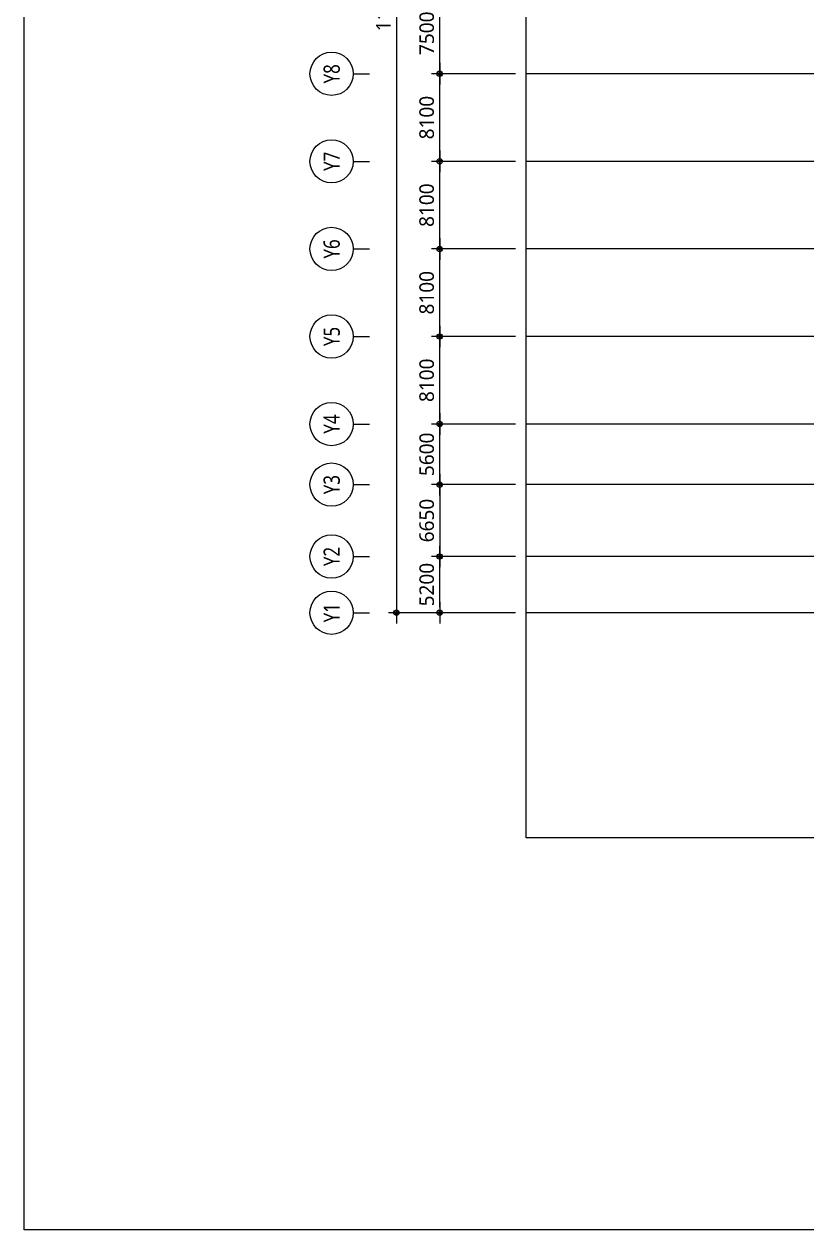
# Model space of a CAD drawing. Header units: millimetres. Extents: x 327808 to 2562540, y -728300 to 402793.
# Drawn here: x 685509 to 757913, y 110176 to 221710 of the extents above; entities that cross this region are included whole.
import ezdxf
from ezdxf.enums import TextEntityAlignment as Align

# ---------------------------------------------------------------- set-up
doc = ezdxf.new("R2010")
doc.units = ezdxf.units.MM
doc.header["$LTSCALE"] = 140
doc.linetypes.add('XS-기초$0$CONTINOUS', pattern=[0])
doc.layers.get('Defpoints').update_dxf_attribs({"color": 145})
for name, color, linetype in [('BUB', 7, 'Continuous'), ('DIM', 7, 'Continuous'), ('XS-기초$0$CEN-P', 14, 'XS-기초$0$CONTINOUS'), ('XS-기초$0$WALL', 11, 'Continuous')]:
    doc.layers.add(name, color=color, linetype=linetype)
doc.layers.add('TEXT', color=3, linetype='Continuous', lineweight=9)
doc.layers.add('XS-기초$0$DEFPOINT', color=144, linetype='Continuous', plot=False)
doc.styles.add('맑은고딕', font='malgun.ttf')
doc.dimstyles.new('DIM_500', dxfattribs={"dimscale": 500, "dimtxt": 2.7, "dimasz": 1, "dimexe": 1.5, "dimexo": 2, "dimgap": 1, "dimtad": 1, "dimdec": 0, "dimzin": 0, "dimdsep": 46, "dimtxsty": '맑은고딕', "dimblk1": 'DIMDOT', "dimblk2": 'DIMDOT', "dimsah": 1, "dimcen": 0.09, "dimdle": 2, "dimclrd": 7, "dimclre": 7, "dimclrt": 3, "dimadec": 0, "dimazin": 0, "dimtfac": 1, "dimtdec": 0, "dimtix": 1, "dimtmove": 2, "dimatfit": 3, "dimldrblk": 'DIMDOT', "dimfxl": 2, "dimtolj": 1, "dimtzin": 0, "dimarcsym": 0})

# ---------------------------------------------------------------- blocks, each defined once
blk = doc.blocks.new('DIMDOT')
at = {"layer": 'DIM', "linetype": 'Continuous'}
blk.add_line((-2, 0), (2, 0), dxfattribs=at)
for radius in [0.5, 0.25]:
    blk.add_circle((0, 0), radius, dxfattribs=at)
blk = doc.blocks.new('*D251')
at = {"layer": 'Defpoints', "color": 0, "transparency": 16777216}
for p in [(731950, 280864), (719950, 167264), (731950, 167264)]:
    blk.add_point(p, dxfattribs=at)
at = {"layer": 'DIM', "color": 7, "lineweight": -2, "transparency": 16777216}
for p, q in [((730950, 280864), (719200, 280864)), ((719950, 280364), (719950, 167764)), ((730950, 167264), (719200, 167264))]:
    blk.add_line(p, q, dxfattribs=at)
at = {"layer": 'DIM', "color": 7, "lineweight": -2, "transparency": 16777216, "xscale": 500, "yscale": 500, "zscale": 500}
for p, rotation in [((719950, 280864), 90), ((719950, 167264), 270)]:
    blk.add_blockref('DIMDOT', p, dxfattribs=dict(at, rotation=rotation))
at = {"layer": 'DIM', "color": 3, "transparency": 16777216, "insert": (718749, 224064), "char_height": 1350, "attachment_point": 5, "rotation": 90, "style": '맑은고딕'}
blk.add_mtext('\\A1;113600', dxfattribs=at)
blk = doc.blocks.new('*D252')
at = {"layer": 'Defpoints', "color": 0, "transparency": 16777216}
for p in [(723950, 172464), (731950, 172464), (731950, 167264)]:
    blk.add_point(p, dxfattribs=at)
at = {"layer": 'DIM', "color": 7, "lineweight": -2, "transparency": 16777216}
for p, q in [((730950, 172464), (723200, 172464)), ((723950, 167764), (723950, 171964)), ((730950, 167264), (723200, 167264))]:
    blk.add_line(p, q, dxfattribs=at)
at = {"layer": 'DIM', "color": 7, "lineweight": -2, "transparency": 16777216, "xscale": 500, "yscale": 500, "zscale": 500}
for p, rotation in [((723950, 172464), 90), ((723950, 167264), 270)]:
    blk.add_blockref('DIMDOT', p, dxfattribs=dict(at, rotation=rotation))
at = {"layer": 'DIM', "color": 3, "transparency": 16777216, "insert": (722753, 169864), "char_height": 1350, "attachment_point": 5, "rotation": 90, "style": '맑은고딕'}
blk.add_mtext('\\A1;5200', dxfattribs=at)
blk = doc.blocks.new('BUB')
at = {"layer": 'BUB'}
blk.add_line((0, 1500), (0, 0), dxfattribs=at)
blk.add_circle((0, 3500), 2000, dxfattribs=at)
blk = doc.blocks.new('*D254')
at = {"layer": 'Defpoints', "color": 0, "transparency": 16777216}
for p in [(731950, 179114), (723950, 172464), (731950, 172464)]:
    blk.add_point(p, dxfattribs=at)
at = {"layer": 'DIM', "color": 7, "lineweight": -2, "transparency": 16777216}
for p, q in [((730950, 179114), (723200, 179114)), ((723950, 178614), (723950, 172964)), ((730950, 172464), (723200, 172464))]:
    blk.add_line(p, q, dxfattribs=at)
at = {"layer": 'DIM', "color": 7, "lineweight": -2, "transparency": 16777216, "xscale": 500, "yscale": 500, "zscale": 500}
for p, rotation in [((723950, 179114), 90), ((723950, 172464), 270)]:
    blk.add_blockref('DIMDOT', p, dxfattribs=dict(at, rotation=rotation))
at = {"layer": 'DIM', "color": 3, "transparency": 16777216, "insert": (722753, 175789), "char_height": 1350, "attachment_point": 5, "rotation": 90, "style": '맑은고딕'}
blk.add_mtext('\\A1;6650', dxfattribs=at)
blk = doc.blocks.new('*D255')
at = {"layer": 'Defpoints', "color": 0, "transparency": 16777216}
for p in [(723950, 184714), (731950, 184714), (731950, 179114)]:
    blk.add_point(p, dxfattribs=at)
at = {"layer": 'DIM', "color": 7, "lineweight": -2, "transparency": 16777216}
for p, q in [((730950, 184714), (723200, 184714)), ((723950, 179614), (723950, 184214)), ((730950, 179114), (723200, 179114))]:
    blk.add_line(p, q, dxfattribs=at)
at = {"layer": 'DIM', "color": 7, "lineweight": -2, "transparency": 16777216, "xscale": 500, "yscale": 500, "zscale": 500}
for p, rotation in [((723950, 184714), 90), ((723950, 179114), 270)]:
    blk.add_blockref('DIMDOT', p, dxfattribs=dict(at, rotation=rotation))
at = {"layer": 'DIM', "color": 3, "transparency": 16777216, "insert": (722753, 181914), "char_height": 1350, "attachment_point": 5, "rotation": 90, "style": '맑은고딕'}
blk.add_mtext('\\A1;5600', dxfattribs=at)
blk = doc.blocks.new('*D256')
at = {"layer": 'Defpoints', "color": 0, "transparency": 16777216}
for p in [(723950, 192814), (731950, 192814), (731950, 184714)]:
    blk.add_point(p, dxfattribs=at)
at = {"layer": 'DIM', "color": 7, "lineweight": -2, "transparency": 16777216}
for p, q in [((730950, 192814), (723200, 192814)), ((723950, 185214), (723950, 192314)), ((730950, 184714), (723200, 184714))]:
    blk.add_line(p, q, dxfattribs=at)
at = {"layer": 'DIM', "color": 7, "lineweight": -2, "transparency": 16777216, "xscale": 500, "yscale": 500, "zscale": 500}
for p, rotation in [((723950, 192814), 90), ((723950, 184714), 270)]:
    blk.add_blockref('DIMDOT', p, dxfattribs=dict(at, rotation=rotation))
at = {"layer": 'DIM', "color": 3, "transparency": 16777216, "insert": (722749, 188764), "char_height": 1350, "attachment_point": 5, "rotation": 90, "style": '맑은고딕'}
blk.add_mtext('\\A1;8100', dxfattribs=at)
blk = doc.blocks.new('*D257')
at = {"layer": 'Defpoints', "color": 0, "transparency": 16777216}
for p in [(723950, 200914), (731950, 200914), (731950, 192814)]:
    blk.add_point(p, dxfattribs=at)
at = {"layer": 'DIM', "color": 7, "lineweight": -2, "transparency": 16777216}
for p, q in [((730950, 200914), (723200, 200914)), ((723950, 193314), (723950, 200414)), ((730950, 192814), (723200, 192814))]:
    blk.add_line(p, q, dxfattribs=at)
at = {"layer": 'DIM', "color": 7, "lineweight": -2, "transparency": 16777216, "xscale": 500, "yscale": 500, "zscale": 500}
for p, rotation in [((723950, 200914), 90), ((723950, 192814), 270)]:
    blk.add_blockref('DIMDOT', p, dxfattribs=dict(at, rotation=rotation))
at = {"layer": 'DIM', "color": 3, "transparency": 16777216, "insert": (722749, 196864), "char_height": 1350, "attachment_point": 5, "rotation": 90, "style": '맑은고딕'}
blk.add_mtext('\\A1;8100', dxfattribs=at)
blk = doc.blocks.new('*D258')
at = {"layer": 'Defpoints', "color": 0, "transparency": 16777216}
for p in [(723950, 209014), (731950, 209014), (731950, 200914)]:
    blk.add_point(p, dxfattribs=at)
at = {"layer": 'DIM', "color": 7, "lineweight": -2, "transparency": 16777216}
for p, q in [((730950, 209014), (723200, 209014)), ((723950, 201414), (723950, 208514)), ((730950, 200914), (723200, 200914))]:
    blk.add_line(p, q, dxfattribs=at)
at = {"layer": 'DIM', "color": 7, "lineweight": -2, "transparency": 16777216, "xscale": 500, "yscale": 500, "zscale": 500}
for p, rotation in [((723950, 209014), 90), ((723950, 200914), 270)]:
    blk.add_blockref('DIMDOT', p, dxfattribs=dict(at, rotation=rotation))
at = {"layer": 'DIM', "color": 3, "transparency": 16777216, "insert": (722749, 204964), "char_height": 1350, "attachment_point": 5, "rotation": 90, "style": '맑은고딕'}
blk.add_mtext('\\A1;8100', dxfattribs=at)
blk = doc.blocks.new('*D259')
at = {"layer": 'Defpoints', "color": 0, "transparency": 16777216}
for p in [(723950, 217114), (731950, 217114), (731950, 209014)]:
    blk.add_point(p, dxfattribs=at)
at = {"layer": 'DIM', "color": 7, "lineweight": -2, "transparency": 16777216}
for p, q in [((730950, 217114), (723200, 217114)), ((723950, 209514), (723950, 216614)), ((730950, 209014), (723200, 209014))]:
    blk.add_line(p, q, dxfattribs=at)
at = {"layer": 'DIM', "color": 7, "lineweight": -2, "transparency": 16777216, "xscale": 500, "yscale": 500, "zscale": 500}
for p, rotation in [((723950, 217114), 90), ((723950, 209014), 270)]:
    blk.add_blockref('DIMDOT', p, dxfattribs=dict(at, rotation=rotation))
at = {"layer": 'DIM', "color": 3, "transparency": 16777216, "insert": (722749, 213064), "char_height": 1350, "attachment_point": 5, "rotation": 90, "style": '맑은고딕'}
blk.add_mtext('\\A1;8100', dxfattribs=at)
blk = doc.blocks.new('*D260')
at = {"layer": 'Defpoints', "color": 0, "transparency": 16777216}
for p in [(723950, 224614), (731950, 224614), (731950, 217114)]:
    blk.add_point(p, dxfattribs=at)
at = {"layer": 'DIM', "color": 7, "lineweight": -2, "transparency": 16777216}
for p, q in [((730950, 224614), (723200, 224614)), ((723950, 217614), (723950, 224114)), ((730950, 217114), (723200, 217114))]:
    blk.add_line(p, q, dxfattribs=at)
at = {"layer": 'DIM', "color": 7, "lineweight": -2, "transparency": 16777216, "xscale": 500, "yscale": 500, "zscale": 500}
for p, rotation in [((723950, 224614), 90), ((723950, 217114), 270)]:
    blk.add_blockref('DIMDOT', p, dxfattribs=dict(at, rotation=rotation))
at = {"layer": 'DIM', "color": 3, "transparency": 16777216, "insert": (722753, 220864), "char_height": 1350, "attachment_point": 5, "rotation": 90, "style": '맑은고딕'}
blk.add_mtext('\\A1;7500', dxfattribs=at)

msp = doc.modelspace()

# ---------------------------------------------------------------- linework, layer by layer
at = {"layer": 'XS-기초$0$CEN-P'}
for p, q in [((955930.4, 217113.9), (731950.4, 217113.9)), ((955930.4, 209013.9), (731950.4, 209013.9)), ((955930.4, 200913.9), (731950.4, 200913.9)), ((955930.4, 192813.9), (731950.4, 192813.9)), ((835250.4, 184713.9), (731950.4, 184713.9)), ((955930.4, 179113.9), (731950.4, 179113.9)), ((955930.4, 172463.9), (731950.4, 172463.9)), ((955930.4, 167263.9), (731950.4, 167263.9))]:
    msp.add_line(p, q, dxfattribs=at)
at = {"layer": 'XS-기초$0$DEFPOINT'}
msp.add_lwpolyline([(731950.4, 146453.9), (731950.4, 341453.9), (955930.4, 341453.9), (955930.4, 146453.9)], close=True, dxfattribs=at)
at = {"layer": 'XS-기초$0$WALL'}
msp.add_lwpolyline([(987888.1, 110176.4), (685509.1, 110176.4), (685509.1, 402793.4), (987888.1, 402793.4)], close=True, dxfattribs=at)

# ---------------------------------------------------------------- block references
at = {"layer": 'BUB', "rotation": 89.99999999999984}
for p in [(717450.4, 217113.9), (717450.4, 209013.9), (717450.4, 200913.9), (717450.4, 192813.9), (717450.4, 184713.9), (717450.4, 179113.9), (717450.4, 172463.9), (717450.4, 167263.9)]:
    msp.add_blockref('BUB', p, dxfattribs=at)

# ---------------------------------------------------------------- texts
at = {"layer": 'TEXT', "style": '맑은고딕', "width": 0.8}
for s, p in [('Y8', (713956.3, 217113.9)), ('Y7', (713956.3, 209013.9)), ('Y6', (713956.3, 200913.9)), ('Y5', (713956.3, 192813.9)), ('Y4', (713956.3, 184713.9)), ('Y3', (713956.3, 179113.9)), ('Y2', (713956.3, 172463.9)), ('Y1', (713956.3, 167263.9))]:
    msp.add_text(s, height=1500, rotation=90, dxfattribs=at).set_placement(p, align=Align.MIDDLE_CENTER)

# ---------------------------------------------------------------- dimensions: what is measured, and where the dimension line sits
at = {"layer": 'DIM'}
for base, p1, p2, angle, picture, middle in [((719950.4, 167263.9), (731950.4, 280863.9), (731950.4, 167263.9), 270, '*D251', (718748.8, 224063.9)), ((723950.4, 224613.9), (731950.4, 217113.9), (731950.4, 224613.9), 90, '*D260', (722752.9, 220863.9)), ((723950.4, 217113.9), (731950.4, 209013.9), (731950.4, 217113.9), 90, '*D259', (722748.8, 213063.9)), ((723950.4, 209013.9), (731950.4, 200913.9), (731950.4, 209013.9), 90, '*D258', (722748.8, 204963.9)), ((723950.4, 200913.9), (731950.4, 192813.9), (731950.4, 200913.9), 90, '*D257', (722748.8, 196863.9)), ((723950.4, 192813.9), (731950.4, 184713.9), (731950.4, 192813.9), 90, '*D256', (722748.8, 188763.9)), ((723950.4, 184713.9), (731950.4, 179113.9), (731950.4, 184713.9), 90, '*D255', (722752.9, 181913.9)), ((723950.4, 172463.9), (731950.4, 179113.9), (731950.4, 172463.9), 270, '*D254', (722752.9, 175788.9)), ((723950.4, 172463.9), (731950.4, 167263.9), (731950.4, 172463.9), 90, '*D252', (722752.9, 169863.9))]:
    dim = msp.add_linear_dim(base=base, p1=p1, p2=p2, angle=angle, dimstyle='DIM_500', dxfattribs=at)
    dim.commit()
    dim.dimension.update_dxf_attribs({"geometry": picture, "text_midpoint": middle})

doc.saveas('drawing.dxf')
